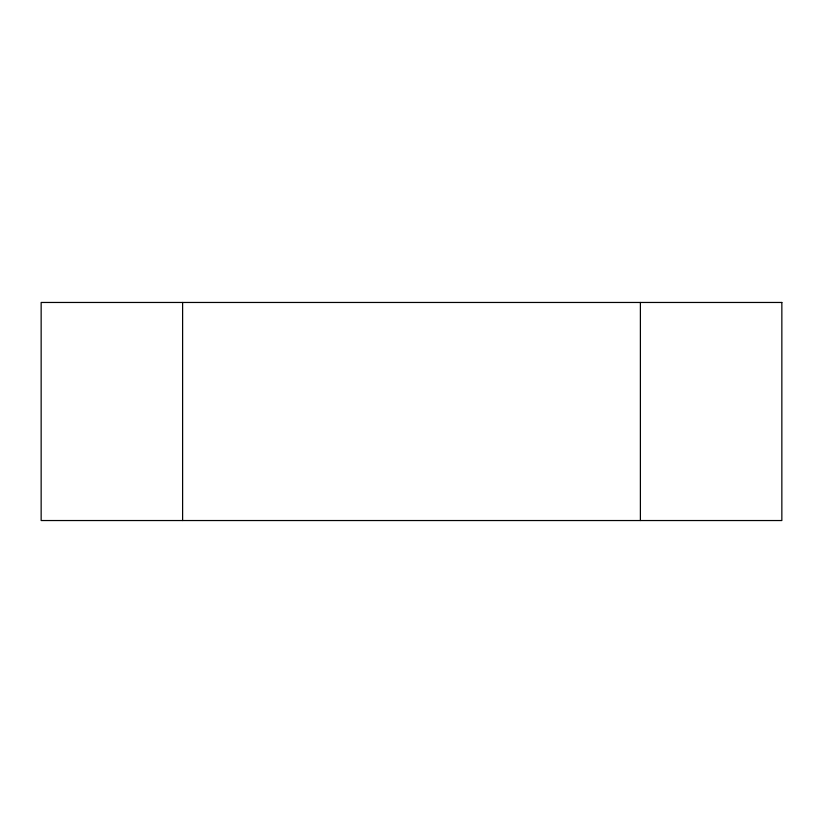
<?xml version="1.0" encoding="UTF-8"?>
<svg xmlns="http://www.w3.org/2000/svg" width="823" height="823" viewBox="0 0 823 823"><rect width="100%" height="100%" fill="white"/><g stroke="black" fill="none" stroke-linecap="round" stroke-linejoin="round"><path stroke-width="1.23" d="M640.387 302.463L640.387 520.537M182.613 302.463L182.613 520.537M781.85 302.463L41.15 302.463L41.15 520.537L781.85 520.537L781.85 302.463"/></g></svg>
